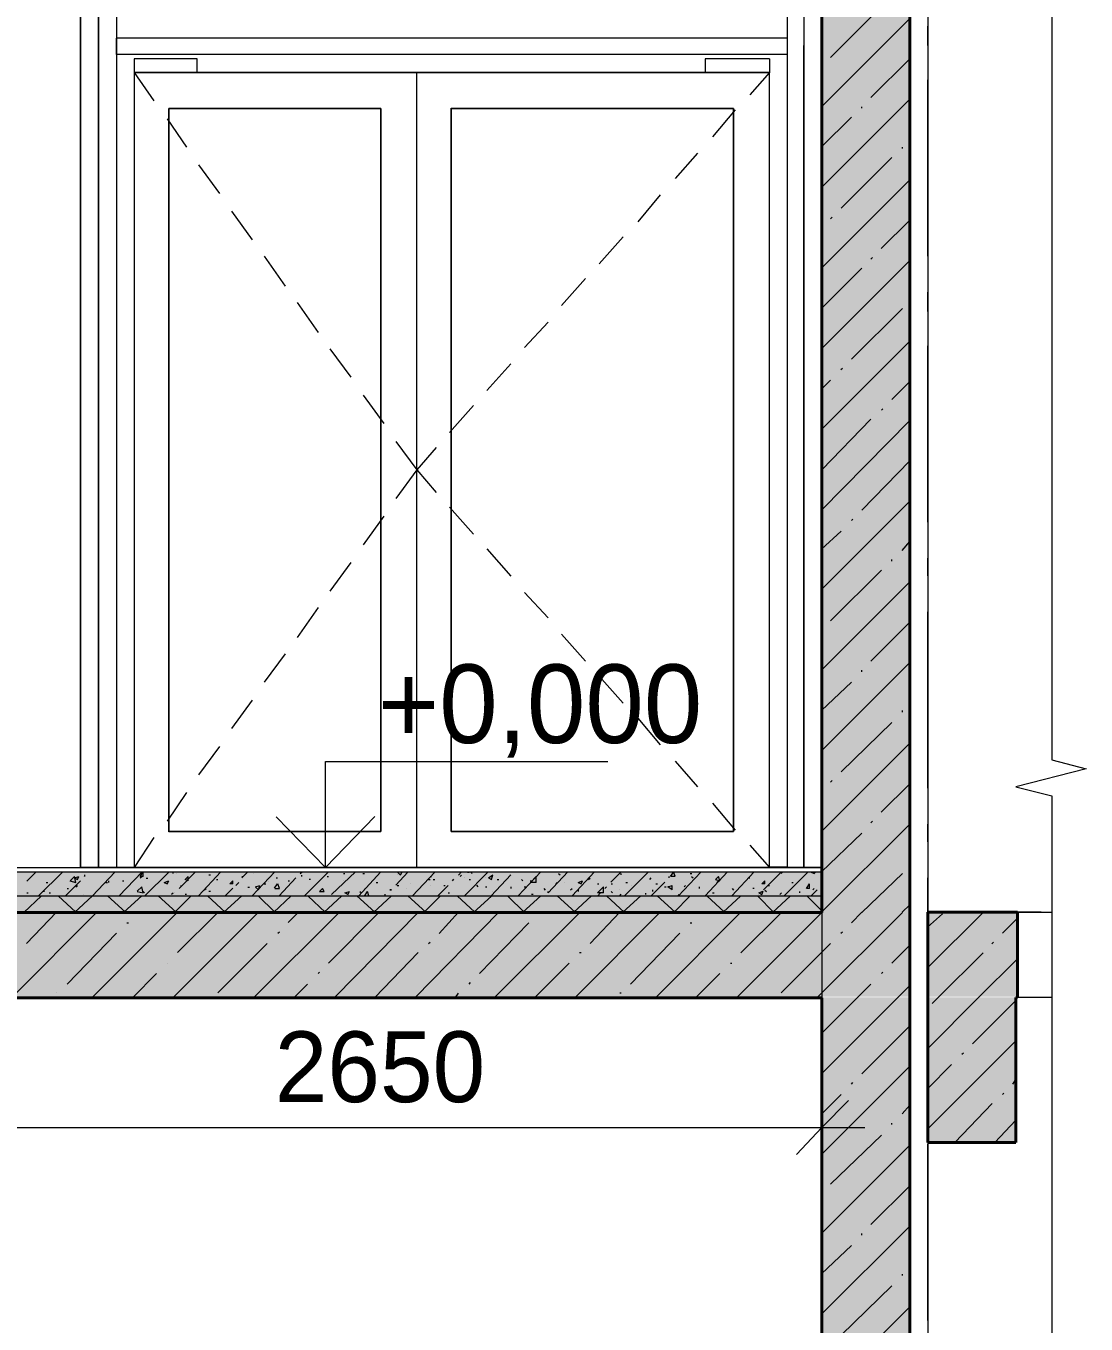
# Model space of a CAD drawing. Header units: millimetres. Extents: x -401725 to 250493, y 305116 to 802890.
# Drawn here: x -375103.233 to -375102.051, y 508953.419 to 508954.867 of the extents above; entities that cross this region are included whole.
import ezdxf

# ---------------------------------------------------------------- set-up
doc = ezdxf.new("R2010")
doc.units = ezdxf.units.MM
doc.layers.add('PDF _Геометрия', color=7, linetype='Continuous', true_color=0x1d1d1d)
doc.layers.add('PDF _Сплошная заливка', color=7, linetype='Continuous', true_color=0xffffff)
doc.layers.add('PDF _Текст', color=7, linetype='Continuous')

msp = doc.modelspace()

# ---------------------------------------------------------------- hatches: boundary and pattern name
at = {"layer": 'PDF _Сплошная заливка', "transparency": 33554559}
h = msp.add_hatch(color=256, dxfattribs=at)
h.paths.add_polyline_path([(-375105.5353281702, 508953.7841201603), (-375105.5353281702, 508953.878199072), (-375106.0659186514, 508953.878199072), (-375106.0659186514, 508953.7841201603)])
h.paths.add_polyline_path([(-375102.1288001211, 508953.7841201603), (-375102.1288001211, 508953.878199072), (-375102.2287960521, 508953.878199072), (-375102.2287960521, 508953.7841201603)])
h.paths.add_polyline_path([(-375102.2487952383, 508953.7841201603), (-375102.2487952383, 508953.878199072), (-375103.3904154504, 508953.878199072), (-375103.3904154504, 508953.7841201603)])

# ---------------------------------------------------------------- linework, layer by layer
at = {"color": 6, "lineweight": 30}
for points in [[(-375103.389030655, 508953.8779515405), (-375102.3457361228, 508953.8779497429), (-375102.3453621801, 508955.4563443246)], [(-375104.4324059425, 508953.0599349106), (-375104.322654559, 508953.0582316749), (-375104.322654559, 508952.9913785968), (-375104.210726255, 508952.9913798683), (-375104.210726255, 508952.924848581), (-375104.1009748715, 508952.924848581), (-375104.1009748715, 508952.8581964949), (-375103.9909488299, 508952.8581964949), (-375103.9909752766, 508952.7914206432), (-375103.8809227882, 508952.7914206432), (-375103.8808165065, 508952.7231189125), (-375103.7708967465, 508952.7231178741), (-375103.7708266391, 508952.6564753035), (-375103.6608740957, 508952.6564753035), (-375103.6609283492, 508952.5898639076), (-375102.3457360207, 508952.5897604869), (-375102.3460411964, 508953.7829316702), (-375103.3892066152, 508953.7829316702), (-375103.3892066152, 508953.9280325816), (-375103.6007137767, 508953.9280647946), (-375105.049065107, 508954.6529929088)]]:
    msp.add_lwpolyline(points, dxfattribs=at)
at = {"layer": 'PDF _Геометрия', "color": 7, "lineweight": 9}
for points in [[(-375102.2275583948, 508955.5514710584), (-375102.2275583948, 508955.6198982907), (-375102.2275583948, 508952.5498474455)], [(-375102.0892798574, 508955.6197728296), (-375102.0892798574, 508954.0481797406)], [(-375103.1724165219, 508953.9279512014), (-375103.1724165219, 508955.2280094836)], [(-375103.152583487, 508954.8448389621), (-375103.152583487, 508955.208192426), (-375103.152583487, 508955.2282241642)], [(-375103.1324825755, 508955.2080449243), (-375103.1324825755, 508954.8448550419)], [(-375102.3843102394, 508955.1882604208), (-375102.3843102394, 508955.2082297252), (-375102.3843102394, 508954.8447883737)], [(-375102.3658369321, 508955.208160213), (-375102.3658369321, 508954.8447066658)], [(-375103.1724165219, 508955.1979571693), (-375103.1724165219, 508954.8446764338)], [(-375103.152583487, 508955.1981758786), (-375103.152583487, 508954.8448382728)], [(-375102.3658369321, 508955.1980623433), (-375102.3658369321, 508954.844694162), (-375102.3658369321, 508953.9280680991)], [(-375102.3457360207, 508954.8447145071), (-375102.3457360207, 508955.1979379898)], [(-375102.2275583948, 508954.8448043644), (-375102.2275583948, 508954.8664029049)], [(-375103.389030655, 508953.9280325816), (-375102.3457360207, 508953.9280325816), (-375102.3457360207, 508954.8446998727)], [(-375103.1724165219, 508954.8446839895), (-375103.1724165219, 508953.9279316067)], [(-375103.1326836948, 508954.8531560083), (-375102.3843102394, 508954.8531560083), (-375102.3843102394, 508954.8348983586)], [(-375103.1324825755, 508954.8348149438), (-375103.1324825755, 508954.853002276)], [(-375103.1324825755, 508954.8448382728), (-375103.1324825755, 508953.9280482643)], [(-375102.3843102394, 508954.8447891056), (-375102.3843102394, 508953.9282931369)], [(-375102.3841047544, 508953.9280342771), (-375102.3658369321, 508953.9280342771), (-375102.3658369321, 508954.8446603401)], [(-375102.3843102394, 508954.8348997149), (-375103.1326836948, 508954.8348997149)], [(-375103.1126495406, 508954.829821929), (-375103.1126495406, 508954.8149649547), (-375103.1126495406, 508953.9281893021)], [(-375103.0425608362, 508954.8149039195), (-375103.0425608362, 508954.8297948022), (-375103.1125479811, 508954.8297948022)], [(-375102.4041432743, 508954.829772387), (-375102.4041432743, 508954.8147598088), (-375102.7975606327, 508954.8147598088)], [(-375102.4758629738, 508954.8297269854), (-375102.4758629738, 508954.8147476653)], [(-375102.4041432743, 508954.8297744572), (-375102.4757946502, 508954.8297744572)], [(-375103.1126495406, 508954.814952345), (-375103.1126495406, 508953.9281766925), (-375103.1327064559, 508953.9281766925)], [(-375103.1126597131, 508954.8148191485), (-375103.0909165109, 508954.7832264615)], [(-375102.7975182472, 508953.9282133559), (-375102.7975182472, 508954.8148157576), (-375103.1125670047, 508954.8148157576)], [(-375103.1125512062, 508954.8149039195), (-375103.0425640612, 508954.8149039195)], [(-375103.1125037344, 508954.8147598088), (-375102.4041624098, 508954.8147598088)], [(-375102.7975182472, 508953.9281766925), (-375102.7975182472, 508954.8147790942)], [(-375102.4757951569, 508954.8147598088), (-375102.4041437811, 508954.8147598088)], [(-375102.4041432743, 508953.9281453271), (-375102.4041432743, 508954.8147598088), (-375102.4258097375, 508954.789672325)], [(-375102.4041432743, 508953.928122439), (-375102.4041432743, 508954.8147369206)], [(-375102.2275583948, 508954.6098868297), (-375102.2275583948, 508954.8063781233)], [(-375103.0741431387, 508954.7746614065), (-375102.8374473348, 508954.7746614065)], [(-375103.074071931, 508953.9679444876), (-375103.074071931, 508954.7745751721)], [(-375102.8374521936, 508954.7746614065), (-375102.8374521936, 508953.9680591093)], [(-375102.759211905, 508953.9680902938), (-375102.759211905, 508954.774818661)], [(-375102.7591746057, 508954.7746325844), (-375102.4440674721, 508954.7746325844)], [(-375102.4424496166, 508954.7730134573), (-375102.4675063284, 508954.7430194343)], [(-375102.4440772207, 508954.7746325844), (-375102.4440772207, 508953.9680741393)], [(-375103.0758249963, 508954.7631071124), (-375103.0542405915, 508954.7314747949)], [(-375102.4842858253, 508954.7248482419), (-375102.5093089678, 508954.696602422)], [(-375103.0408552426, 508954.7115256236), (-375103.0175670456, 508954.6798536757)], [(-375102.5258507667, 508954.6782055146), (-375102.5508403399, 508954.6481063309)], [(-375103.0042070221, 508954.6598864906), (-375102.9808923342, 508954.628178515)], [(-375102.5674157082, 508954.631396636), (-375102.5940732576, 508954.601335995)], [(-375102.9675588016, 508954.6098749617), (-375102.9442149737, 508954.5764484676)], [(-375102.6092519169, 508954.5848200301), (-375102.6358736083, 508954.5547998249)], [(-375102.2275583948, 508954.5481480737), (-375102.2275583948, 508954.5697466141)], [(-375102.930913972, 508954.5581273218), (-375102.907541004, 508954.5248442172)], [(-375102.6508168583, 508954.5363615069), (-375102.6774026915, 508954.5080787056)], [(-375102.8942657515, 508954.5065119246), (-375102.8708662926, 508954.4748758561)], [(-375102.2275583948, 508954.313230539), (-375102.2275583948, 508954.5097199212)], [(-375102.6926530671, 508954.4898408499), (-375102.7193913399, 508954.4599015163)], [(-375102.8574344256, 508954.4548405786), (-375102.8341932553, 508954.423166987)], [(-375102.7342180085, 508954.4431336966), (-375102.7609201688, 508954.4132347988)], [(-375102.8207862051, 508954.4031149791), (-375102.7975187558, 508954.3714055739)], [(-375102.7757829499, 508954.3964502791), (-375102.7973786928, 508954.3714743329)], [(-375102.7975182472, 508954.3714021292), (-375102.8207856964, 508954.3396908475)], [(-375102.7973792226, 508954.3714767277), (-375102.7757834797, 508954.3463129924)], [(-375102.7609208893, 508954.329745635), (-375102.734218729, 508954.2998486176)], [(-375102.8341902036, 508954.3197087427), (-375102.8574313738, 508954.2880332767)], [(-375102.7193898563, 508954.2832843178), (-375102.6926515836, 508954.2531566864)], [(-375102.8708655508, 508954.2682069388), (-375102.8942650098, 508954.2363836745)], [(-375102.2275583948, 508954.2532109399), (-375102.2275583948, 508954.2730892426)], [(-375102.6774010597, 508954.2346850746), (-375102.6508152264, 508954.2064022733)], [(-375102.907540898, 508954.2182106687), (-375102.930913866, 508954.1847405784)], [(-375102.2275583948, 508954.0165742483), (-375102.2275583948, 508954.2130636305)], [(-375102.6358734175, 508954.188145768), (-375102.6092517262, 508954.1581255628)], [(-375102.9442162453, 508954.1665342364), (-375102.9675600732, 508954.1347866303)], [(-375102.5940711172, 508954.1413521481), (-375102.5674135677, 508954.1112915072)], [(-375102.9808915925, 508954.1148662812), (-375103.0042062804, 508954.0831583056)], [(-375102.5508412723, 508954.0947365476), (-375102.5258516992, 508954.0648247857)], [(-375102.3457360207, 508954.0862638816), (-375102.3457360207, 508953.6380223413), (-375102.3457360207, 508953.5913701832)], [(-375103.0175669397, 508954.0632068031), (-375103.0408551366, 508954.0315348552)], [(-375102.0892323856, 508954.0482040226), (-375102.0509809327, 508954.0382086681)], [(-375102.8992502893, 508954.0464831703), (-375102.584262858, 508954.0464831703)], [(-375102.8991214373, 508953.9280207137), (-375102.8991214373, 508954.046408252)], [(-375102.5093102394, 508954.0465679413), (-375102.4842870969, 508954.0181325522)], [(-375102.050976906, 508954.0382078204), (-375102.1292097791, 508954.0182190334)], [(-375103.0542422869, 508954.0115558021), (-375103.0758266918, 508953.9797374122)], [(-375102.1292171947, 508954.0181628578), (-375102.0892842675, 508954.0081796255)], [(-375102.0892798574, 508954.0081802189), (-375102.0892798574, 508952.118277507)], [(-375102.4675045482, 508953.9996590329), (-375102.4424478363, 508953.9696669081)], [(-375102.2275583948, 508953.9565546492), (-375102.2275583948, 508953.9764329519)], [(-375103.0909176341, 508953.9615883542), (-375103.1126608363, 508953.9281372739)], [(-375102.8374521936, 508953.9680767304), (-375103.0741479974, 508953.9680767304)], [(-375102.4440772207, 508953.9681021617), (-375102.7591843544, 508953.9681021617)], [(-375102.4258107548, 508953.9530196965), (-375102.4041442916, 508953.9281222694)], [(-375103.389030655, 508953.9230819523), (-375102.3457360207, 508953.9230819523), (-375102.3457360207, 508953.9280327936)], [(-375103.389030655, 508953.8964231524), (-375102.3457360207, 508953.8964231524), (-375102.3457360207, 508953.9230815285)], [(-375103.2124894928, 508953.9280376679), (-375103.0808702246, 508953.9280376679)], [(-375103.152583487, 508953.928078358), (-375103.1726152253, 508953.928078358)], [(-375102.3657298027, 508953.9280325816), (-375102.3457360207, 508953.9280325816), (-375103.1723361068, 508953.9280325816)], [(-375103.1324825755, 508953.9280071503), (-375103.1525257579, 508953.9280071503)], [(-375103.1125783329, 508953.9281766925), (-375102.7975295754, 508953.9281766925)], [(-375103.0807213722, 508953.9280207137), (-375102.8991190039, 508953.9280207137)], [(-375102.9594106083, 508953.9281699107), (-375102.8409823973, 508953.9281699107)], [(-375102.7975725007, 508953.928122439), (-375102.4041551423, 508953.928122439)], [(-375102.3843102394, 508953.9282953719), (-375102.4042795438, 508953.9282953719)], [(-375102.2275583948, 508953.7197263751), (-375102.2275583948, 508953.9164049815)], [(-375102.3457360207, 508953.8779515405), (-375102.3457360207, 508953.8964219868)], [(-375103.3890472457, 508953.8779515405), (-375102.3457526112, 508953.8779515405)], [(-375102.1276811432, 508953.878199072), (-375102.089284096, 508953.878199072)], [(-375102.100964699, 508953.8781092147), (-375102.1276418095, 508953.8781092147)], [(-375102.1275861997, 508953.7830859535), (-375102.1275861997, 508953.8781969243)], [(-375102.4359290273, 508953.7832148055), (-375103.2242525161, 508953.7832148055)], [(-375102.3457360207, 508953.6646811412), (-375102.3457360207, 508953.7829300769)], [(-375102.0892798574, 508953.7831622474), (-375102.1276769047, 508953.7831622474)], [(-375102.2275583948, 508953.6598966632), (-375102.2275583948, 508953.6797749658)], [(-375102.3457360207, 508953.5864205075), (-375102.3457360207, 508953.6646818792)], [(-375102.247662697, 508953.6649185002), (-375102.247662697, 508953.5865955597)], [(-375103.4360273618, 508953.6381240666), (-375102.2976574167, 508953.6381240666)], [(-375102.2275583948, 508953.4230683889), (-375102.2275583948, 508953.6197469954)], [(-375105.5340778428, 508952.5897604869), (-375102.3457360207, 508952.5897604869), (-375102.3457360207, 508953.5864029633)]]:
    msp.add_lwpolyline(points, dxfattribs=at)
at = {"layer": 'PDF _Геометрия', "color": 7, "lineweight": 40}
for points in [[(-375102.3457360207, 508955.4563444171), (-375102.3457360207, 508953.8779780917)], [(-375102.247662697, 508953.8782889293), (-375102.247662697, 508955.4565917171)], [(-375102.3457360207, 508953.8779515405), (-375103.389030655, 508953.8779515405)], [(-375102.247662697, 508953.783160552), (-375102.247662697, 508953.878294268)], [(-375102.2275583948, 508953.8781838132), (-375102.2275583948, 508953.783188461)], [(-375102.1275861997, 508953.878199072), (-375102.2274890482, 508953.878199072)], [(-375102.1275861997, 508953.7830859535), (-375102.1275861997, 508953.8781969243)], [(-375103.3890472457, 508953.7829316702), (-375102.3457526112, 508953.7829316702)], [(-375102.3457360207, 508953.7829316702), (-375102.3457360207, 508952.5497914063)], [(-375102.247662697, 508952.5499248749), (-375102.247662697, 508953.7832245931)], [(-375102.2275583948, 508953.7831842879), (-375102.2275583948, 508953.6214819449)], [(-375102.1293121382, 508953.7830859535), (-375102.1275863692, 508953.7830859535)], [(-375102.1292171947, 508953.6213783933), (-375102.1292171947, 508953.7832171829)], [(-375102.2275821306, 508953.6213783933), (-375102.1292132971, 508953.6213783933)]]:
    msp.add_lwpolyline(points, dxfattribs=at)
at = {"layer": 'PDF _Геометрия', "lineweight": 9}
for points in [[(-375102.3358517162, 508954.8314020613), (-375102.2791782828, 508954.8880754947)], [(-375102.3460411964, 508954.7764721161), (-375102.247659942, 508954.8748533705)], [(-375102.2910247847, 508954.7865971704), (-375102.2476606183, 508954.8299613369)], [(-375102.3460411964, 508954.686502905), (-375102.247659942, 508954.7848841594)], [(-375102.3009090892, 508954.7747749997), (-375102.3009090892, 508954.776491232)], [(-375102.3459496437, 508954.7315824542), (-375102.3125895862, 508954.7647518826)], [(-375102.2558142812, 508954.7297344452), (-375102.2558142812, 508954.7314531571)], [(-375102.3241940013, 508954.6631806936), (-375102.267495391, 508954.7196903066)], [(-375102.3460411964, 508954.596530303), (-375102.247659942, 508954.6949115574)], [(-375102.3360416033, 508954.6515009383), (-375102.3343272784, 508954.6532152633)], [(-375102.2793704607, 508954.6183079858), (-375102.2476592215, 508954.6498281935)], [(-375102.3460411964, 508954.5065593964), (-375102.247659942, 508954.6049406508)], [(-375102.2909467954, 508954.6064485159), (-375102.2892298001, 508954.6081636033)], [(-375102.3459123444, 508954.5514727943), (-375102.3009089197, 508954.5964762191)], [(-375102.3125328957, 508954.4948406464), (-375102.2558154025, 508954.5513690793)], [(-375102.3460411964, 508954.4165884898), (-375102.247659942, 508954.5149697443)], [(-375102.3243601526, 508954.4832897431), (-375102.3226450647, 508954.4848142657)], [(-375102.3458614818, 508954.4615018878), (-375102.3359564932, 508954.4715973569)], [(-375102.2677195276, 508954.4498255232), (-375102.2476612136, 508954.4698838373)], [(-375102.2792653446, 508954.4381915443), (-375102.2775477772, 508954.4397182709)], [(-375102.3460411964, 508954.3266175833), (-375102.247659942, 508954.4265270883)], [(-375102.3457970558, 508954.371534372), (-375102.2908593136, 508954.4281870112)], [(-375102.3009599518, 508954.3266175833), (-375102.2476621461, 508954.3816346712)], [(-375102.3460411964, 508954.238174251), (-375102.247659942, 508954.3365555054)], [(-375102.3126787018, 508954.3149547821), (-375102.3109630417, 508954.3164817197)], [(-375102.3459971155, 508954.2831266436), (-375102.3242750848, 508954.3031337771)], [(-375102.2560685944, 508954.2815363387), (-375102.2476632057, 508954.2914699799)], [(-375102.267495732, 508954.2697362085), (-375102.267495732, 508954.2714543481)], [(-375102.3358517162, 508954.2031977156), (-375102.2791782828, 508954.2596803274)], [(-375102.3460411964, 508954.1482033444), (-375102.247659942, 508954.2465845988)], [(-375102.2910247847, 508954.1581351207), (-375102.2476606183, 508954.2014992872)], [(-375102.3460411964, 508954.0582307425), (-375102.247659942, 508954.1566119969)], [(-375102.3459496437, 508954.103098364), (-375102.3125895862, 508954.1349333921)], [(-375102.3009090892, 508954.1464350203), (-375102.3009090892, 508954.1481512527)], [(-375102.2558142812, 508954.1014385468), (-375102.2558142812, 508954.1031572587)], [(-375102.3241940013, 508954.034738989), (-375102.267495391, 508954.0897194558)], [(-375102.3460411964, 508953.9682615313), (-375102.247659942, 508954.0666427857)], [(-375102.3360416033, 508954.023266075), (-375102.3343272784, 508954.0249804)], [(-375102.2793704607, 508953.9898459361), (-375102.2476592215, 508954.0215571754)], [(-375102.3460411964, 508953.8782889293), (-375102.247659942, 508953.9764791559)], [(-375102.2909467954, 508953.9780627601), (-375102.2892298001, 508953.9797797553)], [(-375102.3459123444, 508953.9231328149), (-375102.3009089197, 508953.9664200093)], [(-375103.2323971263, 508953.9129755477), (-375103.2224052898, 508953.9229655339)], [(-375103.2191931875, 508953.8963909394), (-375103.1925208242, 508953.9230633026)], [(-375103.1842132613, 508953.9130501462), (-375103.1792099043, 508953.9180535031)], [(-375103.1793236671, 508953.9165121959), (-375103.174319738, 508953.9181801723)], [(-375103.1775773835, 508953.9115480032), (-375103.1792451691, 508953.9182191458)], [(-375103.1759870786, 508953.9148455971), (-375103.1743191022, 508953.9181815498)], [(-375103.1691579227, 508953.9180906329), (-375103.1691579227, 508953.9180906329)], [(-375103.1675269277, 508953.9180702878), (-375103.1675269277, 508953.9197386457)], [(-375103.1591651113, 508953.8964723196), (-375103.1341111333, 508953.9230109777)], [(-375103.152583487, 508953.9232565807), (-375103.152583487, 508953.9232565807)], [(-375103.152583487, 508953.9232565807), (-375103.152583487, 508953.9232565807)], [(-375103.1293053566, 508953.8964977509), (-375103.1042256294, 508953.9230636841)], [(-375103.1025984915, 508953.9182211803), (-375103.1059424551, 508953.9182211803), (-375103.1025984915, 508953.9232352679)], [(-375103.105901765, 508953.9165596677), (-375103.1042297832, 508953.9182316495)], [(-375103.1025990848, 508953.9182211803), (-375103.1025990848, 508953.9232352679)], [(-375103.1025990848, 508953.9232345402), (-375103.1025990848, 508953.9232345402)], [(-375103.100662914, 508953.8963519447), (-375103.0740727363, 508953.9229421224)], [(-375103.0691823368, 508953.921425526), (-375103.0691823368, 508953.9230994151)], [(-375103.0659237377, 508953.9215916772), (-375103.0659237377, 508953.9215916772)], [(-375103.0624311704, 508953.9048493948), (-375103.044189839, 508953.9230907261)], [(-375103.0526117581, 508953.9131148053), (-375103.0559614438, 508953.9147896481), (-375103.0526117581, 508953.9181393338)], [(-375103.0526112919, 508953.9131145722), (-375103.0526112919, 508953.9181391007)], [(-375103.0409027144, 508953.8964638425), (-375103.0159377672, 508953.9231055399)], [(-375103.0292958622, 508953.9198250485), (-375103.0276196842, 508953.9198250485)], [(-375102.992620515, 508953.9181313229), (-375102.9909424296, 508953.9181313229)], [(-375102.9924950539, 508953.9164138615), (-375102.9857811867, 508953.9231277287)], [(-375102.9809153284, 508953.8965333548), (-375102.9558992643, 508953.9232314692)], [(-375102.9792605974, 508953.9214407848), (-375102.9792605974, 508953.9214407848)], [(-375102.9274247956, 508953.9212898923), (-375102.9257430863, 508953.9229716016)], [(-375102.925742938, 508953.9181126733), (-375102.925742938, 508953.9196093946)], [(-375102.9226064091, 508953.8964214569), (-375102.8958586419, 508953.9231692241)], [(-375102.8975446958, 508953.918119455), (-375102.8958612698, 508953.918119455)], [(-375102.8942827057, 508953.9231785913), (-375102.8925990891, 508953.9231785913)], [(-375102.8925635488, 508953.8981355276), (-375102.8659757447, 508953.9232254273)], [(-375102.8793426558, 508953.9215187741), (-375102.8776582762, 508953.9215187741)], [(-375102.8623748824, 508953.8963027775), (-375102.8374496716, 508953.9231020642)], [(-375102.8576107494, 508953.9215577688), (-375102.8559252254, 508953.9215577688)], [(-375102.8208879303, 508953.9082402368), (-375102.8075699533, 508953.923058831)], [(-375102.8193654423, 508953.9232158905), (-375102.8159898167, 508953.9198402649)], [(-375102.8192501537, 508953.9198165715), (-375102.8192501537, 508953.9198165715)], [(-375102.8157779314, 508953.919633466), (-375102.8140899279, 508953.9230113486)], [(-375102.8023874963, 508953.8963739852), (-375102.7774143688, 508953.9230370236)], [(-375102.7826358416, 508953.9181550589), (-375102.7809461214, 508953.9181550589)], [(-375102.7509145145, 508953.9197097599), (-375102.7475312595, 508953.9230930149)], [(-375102.7492224844, 508953.9182042261), (-375102.7475308569, 508953.9197097745)], [(-375102.7443634078, 508953.8964757104), (-375102.71764921, 508953.9231899082)], [(-375102.7407996328, 508953.9229666637), (-375102.7391076239, 508953.9229666637)], [(-375102.7391076027, 508953.9229666637), (-375102.7391076027, 508953.9229666637)], [(-375102.7375410337, 508953.9231921547), (-375102.7358488339, 508953.9214999549)], [(-375102.7175655834, 508953.9164511607), (-375102.7124849788, 508953.9198382305)], [(-375102.7143069842, 508953.8965316594), (-375102.6926527492, 508953.9198805736)], [(-375102.7141781322, 508953.9147574352), (-375102.7124845973, 508953.9198380397)], [(-375102.6942840621, 508953.9198589569), (-375102.6942840621, 508953.9198589569)], [(-375102.6843082049, 508953.8965248776), (-375102.6592392436, 508953.9231017464)], [(-375102.6641281385, 508953.9113411618), (-375102.6707244918, 508953.9113411618), (-375102.6641281385, 508953.9181259824)], [(-375102.6641293041, 508953.9113411618), (-375102.6641293041, 508953.9181259824)], [(-375102.6507829499, 508953.8997258325), (-375102.6290848459, 508953.923122049)], [(-375102.6392032244, 508953.9215035153), (-375102.6375054934, 508953.9198076707)], [(-375102.6241309316, 508953.8963994165), (-375102.5992001048, 508953.9232189423)], [(-375102.5810367205, 508953.9116395559), (-375102.5693162751, 508953.9231709619)], [(-375102.5693179705, 508953.919955596), (-375102.5693179705, 508953.9214698019)], [(-375102.5658423574, 508953.8964604517), (-375102.5391609024, 508953.923143799)], [(-375102.5609663266, 508953.9231565509), (-375102.5592643994, 508953.9231565509)], [(-375102.5592641239, 508953.9231565509), (-375102.5592641239, 508953.9231565509)], [(-375102.5157969202, 508953.9164070798), (-375102.5157969202, 508953.9181114865)], [(-375102.514318513, 508953.9182245711), (-375102.5109093181, 508953.9231508578)], [(-375102.5142032244, 508953.9182618704), (-375102.5092782807, 508953.9182618704)], [(-375102.5092797218, 508953.9182618704), (-375102.51098451, 508953.9231887083)], [(-375102.510907326, 508953.9231497691), (-375102.510907326, 508953.9231497691)], [(-375102.5057803728, 508953.8962892141), (-375102.4807544329, 508953.923023364)], [(-375102.4925120081, 508953.9214797795), (-375102.4908062661, 508953.9214797795)], [(-375102.490881013, 508953.9181075871), (-375102.4891750804, 508953.91640355)], [(-375102.475920618, 508953.8963977211), (-375102.4508695011, 508953.9231587665)], [(-375102.4643375017, 508953.9147659123), (-375102.4609225848, 508953.9181827264)], [(-375102.4592919289, 508953.913290896), (-375102.4609993873, 508953.9182235539)], [(-375102.4460608633, 508953.896550309), (-375102.4209873668, 508953.9231434113)], [(-375102.4107961063, 508953.903191273), (-375102.3908312524, 508953.923156127)], [(-375102.3909122088, 508953.9214950383), (-375102.3892007449, 508953.9232046005)], [(-375102.3875925745, 508953.8965926945), (-375102.3609460663, 508953.9232392026)], [(-375102.3575836226, 508953.9230378714), (-375102.3541568801, 508953.9215148747)], [(-375102.3542402524, 508953.9213746634), (-375102.3525268811, 508953.9230880346)], [(-375102.3008819625, 508953.8780007077), (-375102.2558135183, 508953.9213504419)], [(-375103.2126217357, 508953.9032116181), (-375103.2126217357, 508953.9032116181)], [(-375103.2107601634, 508953.9114615367), (-375103.2090940944, 508953.9114615367)], [(-375103.1890994646, 508953.896441802), (-375103.1724177935, 508953.9131234732)], [(-375103.187397262, 508953.904608645), (-375103.1857298578, 508953.904608645)], [(-375103.1842505605, 508953.913214602), (-375103.177579418, 508953.9115486695)], [(-375103.179282977, 508953.9165308455), (-375103.1759470243, 508953.9148647225)], [(-375103.1776180736, 508953.9065244708), (-375103.1759500972, 508953.9081905938)], [(-375103.1442047164, 508953.91143441), (-375103.1425350234, 508953.91143441)], [(-375103.1409020363, 508953.9114174558), (-375103.1409020363, 508953.9130873395)], [(-375103.1257314091, 508953.9130484508), (-375103.1240605717, 508953.9130484508)], [(-375103.1092451352, 508953.9015145017), (-375103.1042291897, 508953.9065304471)], [(-375103.1025990848, 508953.8998275578), (-375103.1042710667, 508953.906515485)], [(-375103.0991099084, 508953.9162900958), (-375103.0974375451, 508953.9162900958)], [(-375103.0793209544, 508953.9114581459), (-375103.075973939, 508953.9099705835)], [(-375103.079093768, 508953.9114140649), (-375103.0740732449, 508953.9130875726)], [(-375103.075747007, 508953.9097406844), (-375103.0740734992, 508953.9130876998)], [(-375103.0607628761, 508953.9079520152), (-375103.0607628761, 508953.9064637747)], [(-375103.0341854564, 508953.9030844615), (-375103.0325096599, 508953.904760258)], [(-375103.0208730106, 508953.9147320038), (-375103.0191964512, 508953.9147320038)], [(-375103.0110124421, 508953.8965689586), (-375103.0026248764, 508953.9049565242)], [(-375103.0026254063, 508953.9098017195), (-375103.0059804325, 508953.9098017195), (-375103.0026254063, 508953.9131586097)], [(-375103.0026234989, 508953.9098017195), (-375103.0026234989, 508953.9131586097)], [(-375102.9991411042, 508953.9080808673), (-375102.9974634003, 508953.909756707)], [(-375102.9975135, 508953.9097542478), (-375102.9958356054, 508953.9114321424)], [(-375102.9858320493, 508953.9063396698), (-375102.9841535825, 508953.9063396698)], [(-375102.9775075321, 508953.9064753035), (-375102.9724698429, 508953.9081545333)], [(-375102.9774566695, 508953.9062905026), (-375102.9740985915, 508953.9031189845)], [(-375102.9741505985, 508953.9031166745), (-375102.9724713688, 508953.9081543637)], [(-375102.9676300093, 508953.9098271509), (-375102.9659503981, 508953.9098271509)], [(-375102.9624182851, 508953.9129636798), (-375102.9624182851, 508953.9129636798)], [(-375102.9559994212, 508953.9049324704), (-375102.9526390544, 508953.9097863336)], [(-375102.9557790165, 508953.9047137611), (-375102.950737894, 508953.9047137611)], [(-375102.9543175636, 508953.9165088051), (-375102.9526373802, 508953.9165088051)], [(-375102.9507368344, 508953.9047137611), (-375102.9524172086, 508953.9097548836)], [(-375102.9508419505, 508953.8964655379), (-375102.9325341587, 508953.9164546576)], [(-375102.9410085087, 508953.9133061548), (-375102.9393275623, 508953.9133061548)], [(-375102.9176456072, 508953.9149524086), (-375102.9159633257, 508953.9149524086)], [(-375102.9060184099, 508953.9014856795), (-375102.9026523211, 508953.9048536384)], [(-375102.9007490415, 508953.9014602482), (-375102.9024320859, 508953.9046374621)], [(-375102.8792884023, 508953.913279028), (-375102.8792884023, 508953.913279028)], [(-375102.8559255009, 508953.9048900849), (-375102.8559255009, 508953.9048900849)], [(-375102.8426706995, 508953.9114920543), (-375102.8409842218, 508953.9114920543)], [(-375102.819307798, 508953.9082012421), (-375102.8176199851, 508953.9082012421)], [(-375102.8192501537, 508953.9098780135), (-375102.8192501537, 508953.9098780135)], [(-375102.8091996979, 508953.9048527856), (-375102.8091996979, 508953.9048527856)], [(-375102.8043067129, 508953.909952612), (-375102.8043067129, 508953.909952612)], [(-375102.7842668366, 508953.9147625214), (-375102.7825771164, 508953.9147625214)], [(-375102.7825748064, 508953.9081910696), (-375102.7825748064, 508953.9081910696)], [(-375102.7791025842, 508953.9147760848), (-375102.7774126733, 508953.9147760848)], [(-375102.7741180465, 508953.8964757104), (-375102.7624698684, 508953.9081238885)], [(-375102.7674245243, 508953.9080927352), (-375102.7657338505, 508953.9080927352)], [(-375102.7576419451, 508953.9132620738), (-375102.7559508898, 508953.9149512502)], [(-375102.7442684642, 508953.9165477997), (-375102.7442684642, 508953.9165477997)], [(-375102.7391720287, 508953.9147116588), (-375102.7374798289, 508953.9147116588)], [(-375102.7310204445, 508953.9082232826), (-375102.7293278633, 508953.9065307014)], [(-375102.7209699887, 508953.9064278317), (-375102.7192768353, 508953.9064278317)], [(-375102.7209055627, 508953.9165664494), (-375102.7209055627, 508953.9165664494)], [(-375102.7175011574, 508953.9164308157), (-375102.7141140876, 508953.9147391625)], [(-375102.7076609338, 508953.9148405108), (-375102.7059670175, 508953.9148405108)], [(-375102.6926530671, 508953.9065109074), (-375102.6926530671, 508953.9048181111)], [(-375102.680764775, 508953.9147353947), (-375102.6790693328, 508953.9130399525)], [(-375102.6775061758, 508953.9064922577), (-375102.6758105428, 508953.9064922577)], [(-375102.6709855866, 508953.9131806936), (-375102.6692897629, 508953.9131806936)], [(-375102.6557742693, 508953.9046764618), (-375102.654077492, 508953.9029796845)], [(-375102.6424618236, 508953.9097559432), (-375102.6407642833, 508953.9114515973)], [(-375102.6326148183, 508953.9115853024), (-375102.6326148183, 508953.9115853024)], [(-375102.6258941695, 508953.9032048364), (-375102.6241956755, 508953.9047146088)], [(-375102.6175391347, 508953.9114598413), (-375102.6141413839, 508953.9097628535)], [(-375102.6174204553, 508953.9114903589), (-375102.6125120419, 508953.913189425)], [(-375102.6174001102, 508953.9030997203), (-375102.6174001102, 508953.9014010356)], [(-375102.6142127187, 508953.9097898516), (-375102.6125136526, 508953.9131898718)], [(-375102.6057898672, 508953.9146302786), (-375102.6040904195, 508953.9163278379)], [(-375102.5960106789, 508953.9098983586), (-375102.594310659, 508953.9098983586)], [(-375102.5891470848, 508953.8997614363), (-375102.5957597565, 508953.8997614363), (-375102.5891470848, 508953.9063741081)], [(-375102.5891476146, 508953.8997614363), (-375102.5891476146, 508953.9063741081)], [(-375102.5875912181, 508953.9047341062), (-375102.5858906261, 508953.9064346982)], [(-375102.5807993616, 508953.9097457707), (-375102.579098388, 508953.9097457707)], [(-375102.5709455747, 508953.9030997203), (-375102.5709455747, 508953.9030997203)], [(-375102.5642283167, 508953.9113665932), (-375102.5625265802, 508953.9113665932)], [(-375102.5576365198, 508953.9082487139), (-375102.5576365198, 508953.9082487139)], [(-375102.537606816, 508953.9148879826), (-375102.5359035537, 508953.9164019935)], [(-375102.5359181766, 508953.896441802), (-375102.5209606215, 508953.9115886933)], [(-375102.5342702274, 508953.9014856795), (-375102.5342702274, 508953.9031891326)], [(-375102.5308149594, 508953.9097050806), (-375102.5291113156, 508953.9097050806)], [(-375102.5210357711, 508953.9065142982), (-375102.5193315551, 508953.9065142982)], [(-375102.5125374309, 508953.903035591), (-375102.5174618236, 508953.9064447859), (-375102.5125374309, 508953.9081474894)], [(-375102.512538321, 508953.9030369897), (-375102.512538321, 508953.9081488881)], [(-375102.4993038646, 508953.9065685517), (-375102.4975985042, 508953.9080844276)], [(-375102.4826548303, 508953.9065142982), (-375102.4826548303, 508953.9048079841)], [(-375102.4642222131, 508953.9148082978), (-375102.4592895553, 508953.9132905569)], [(-375102.4626285174, 508953.9115429169), (-375102.4609210589, 508953.9132484783)], [(-375102.4457862051, 508953.9047018932), (-375102.4440777929, 508953.9029953792)], [(-375102.427587556, 508953.9165511906), (-375102.4258781901, 508953.9165511906)], [(-375102.4226979618, 508953.90491043), (-375102.4209884052, 508953.90491043)], [(-375102.4093048564, 508953.909952612), (-375102.4127254955, 508953.909952612), (-375102.4093048564, 508953.9131832155)], [(-375102.4093041359, 508953.909952612), (-375102.4093041359, 508953.9131832155)], [(-375102.4091142487, 508953.9029420462), (-375102.4074039292, 508953.9014217621)], [(-375102.4058556496, 508953.9081656383), (-375102.4041451393, 508953.9081656383)], [(-375102.3792341489, 508953.9115395261), (-375102.3775221127, 508953.9115395261)], [(-375102.3593185046, 508953.9048256589), (-375102.3627444842, 508953.9048256589), (-375102.3593185046, 508953.9099646283)], [(-375102.3593197337, 508953.9048256589), (-375102.3593197337, 508953.9099646283)], [(-375102.3575598867, 508953.896485883), (-375102.3508960344, 508953.9031497352)], [(-375102.3558712474, 508953.9030488577), (-375102.3541578761, 508953.9047603252)], [(-375102.3457360207, 508953.9080384817), (-375102.3457360207, 508953.9097522345)], [(-375103.2358727394, 508953.8780871742), (-375103.2158844887, 508953.8964078866)], [(-375103.2324920699, 508953.8998089081), (-375103.2308271453, 508953.8998089081)], [(-375103.21429003, 508953.9015450192), (-375103.2126241517, 508953.9015450192)], [(-375103.2074981734, 508953.8997529593), (-375103.2058319136, 508953.8997529593)], [(-375103.1775773835, 508953.8781905949), (-375103.1975908112, 508953.8965343839)], [(-375103.1791303891, 508953.8780803925), (-375103.1591032285, 508953.8964367688)], [(-375103.1691579227, 508953.8980694062), (-375103.1691579227, 508953.8980694062)], [(-375103.122428729, 508953.8781312552), (-375103.1424787778, 508953.896324818)], [(-375103.1242903012, 508953.8781058238), (-375103.1042265195, 508953.8964976238)], [(-375103.1092858253, 508953.9015009383), (-375103.102597898, 508953.8998289565)], [(-375103.102639775, 508953.9014856795), (-375103.1009676024, 508953.8998153649)], [(-375103.0659237377, 508953.8782533255), (-375103.0860126964, 508953.8964821954)], [(-375103.0708574128, 508953.8981779132), (-375103.0691835236, 508953.8998518023)], [(-375103.0675547327, 508953.8998411212), (-375103.0675547327, 508953.8998411212)], [(-375103.06750387, 508953.8780770017), (-375103.0490785008, 508953.8963162561)], [(-375103.0559173629, 508953.8982372528), (-375103.0542427108, 508953.8982372528)], [(-375103.0107750832, 508953.8779651039), (-375103.030714315, 508953.8964135521)], [(-375103.0292958622, 508953.9015738414), (-375103.0276196842, 508953.9015738414)], [(-375103.0125247576, 508953.8782346759), (-375102.9925741876, 508953.8965071605)], [(-375102.955897696, 508953.8782397621), (-375102.9741930264, 508953.8965350926)], [(-375102.9574134023, 508953.8779718856), (-375102.9374265504, 508953.8964643935)], [(-375102.8991214373, 508953.8780854788), (-375102.9191332332, 508953.8964159098)], [(-375102.9058013961, 508953.9014602482), (-375102.9007522627, 508953.9014602482)], [(-375102.9009423195, 508953.8780922604), (-375102.8809191854, 508953.8964312056)], [(-375102.8909698531, 508953.899800431), (-375102.8909698531, 508953.899800431)], [(-375102.8775522913, 508953.8997953448), (-375102.8724980081, 508953.9014801058)], [(-375102.8774946469, 508953.8997919539), (-375102.8741255063, 508953.8981073836)], [(-375102.8741817943, 508953.8981117917), (-375102.8724970332, 508953.9014813138)], [(-375102.8442440502, 508953.878122778), (-375102.8642921281, 508953.8964864427)], [(-375102.8608727394, 508953.9015043292), (-375102.8591872154, 508953.8998188052)], [(-375102.8557661313, 508953.8962586966), (-375102.8523947019, 508953.9013158407)], [(-375102.8507646393, 508953.8964519745), (-375102.8524505448, 508953.9013242413)], [(-375102.8458309642, 508953.8779651039), (-375102.8257715481, 508953.8963372793)], [(-375102.8325625994, 508953.8965164006), (-375102.8325625994, 508953.8982013854)], [(-375102.7874644006, 508953.878114301), (-375102.8075487606, 508953.8963216179)], [(-375102.7892988462, 508953.8782143308), (-375102.7708934405, 508953.8964300481)], [(-375102.7625315393, 508953.8996851424), (-375102.7608406747, 508953.8996851424)], [(-375102.7325870135, 508953.8780973468), (-375102.752519612, 508953.8965274786)], [(-375102.7340586389, 508953.8780464841), (-375102.7141125618, 508953.8962971446)], [(-375102.712486102, 508953.9013975176), (-375102.712486102, 508953.9013975176)], [(-375102.6774417498, 508953.8780227482), (-375102.695714849, 508953.8962939637)], [(-375102.679218551, 508953.8782397621), (-375102.6592387774, 508953.8965231398)], [(-375102.6693579824, 508953.8983169377), (-375102.667661968, 508953.8983169377)], [(-375102.6508168583, 508953.8998241669), (-375102.6508168583, 508953.901332583)], [(-375102.6209333676, 508953.8781583819), (-375102.640937852, 508953.8964643723)], [(-375102.6224762007, 508953.8780244436), (-375102.6024582378, 508953.8963427682)], [(-375102.5958072283, 508953.8963027775), (-375102.5924068072, 508953.8997031986)], [(-375102.5657847131, 508953.8780244436), (-375102.5858251404, 508953.8963614346)], [(-375102.5807993616, 508953.9014314261), (-375102.579098388, 508953.8997304525)], [(-375102.5710201732, 508953.8965147051), (-375102.5693188182, 508953.8982141697)], [(-375102.5676361129, 508953.8781566864), (-375102.547582207, 508953.8965079022)], [(-375102.5424218117, 508953.8996088484), (-375102.5424218117, 508953.8980951766)], [(-375102.5092797218, 508953.8781058238), (-375102.5293583384, 508953.8964796523)], [(-375102.510819164, 508953.8780397024), (-375102.4924350571, 508953.8964238093)], [(-375102.505821063, 508953.8980795787), (-375102.504116084, 508953.8963764942)], [(-375102.4541310673, 508953.8780973468), (-375102.4740558669, 508953.896316204)], [(-375102.4675181116, 508953.8996563202), (-375102.4658110345, 508953.8996563202)], [(-375102.4558637876, 508953.8781482094), (-375102.4359278618, 508953.8965652075)], [(-375102.3992536801, 508953.8780803925), (-375102.4175031919, 508953.8965181023)], [(-375102.4159840946, 508953.8997902585), (-375102.4125638371, 508953.8980820299)], [(-375102.4158755877, 508953.8998360349), (-375102.4109352157, 508953.9015461637)], [(-375102.4158247251, 508953.8981796086), (-375102.4158247251, 508953.8981796086)], [(-375102.4126441152, 508953.8981236597), (-375102.4109339865, 508953.9015458174)], [(-375102.4007524323, 508953.8779651039), (-375102.3807809026, 508953.8964149932)], [(-375102.3925432038, 508953.8980592337), (-375102.3908319306, 508953.8997686054)], [(-375102.3707265262, 508953.9014365123), (-375102.3707265262, 508953.8997240947)], [(-375102.3457360207, 508953.8796673066), (-375102.3624927141, 508953.8964240001)], [(-375103.2491716217, 508953.783063913), (-375103.1542171928, 508953.8782056507)], [(-375103.2326446578, 508953.8431818465), (-375103.1993118331, 508953.8781813125)], [(-375103.159344826, 508953.7831910696), (-375103.0642942934, 508953.8782416022)], [(-375103.1091196741, 508953.8764816105), (-375103.1091196741, 508953.8779693348)], [(-375103.0690636574, 508953.7829723603), (-375102.9741046701, 508953.8781179037)], [(-375103.0642791793, 508953.8331381725), (-375103.0191983567, 508953.8780345717)], [(-375102.9792334707, 508953.7830283092), (-375102.8841811349, 508953.8780806449)], [(-375102.9408593117, 508953.8665735701), (-375102.9292755172, 508953.8781573646)], [(-375102.8960730703, 508953.8215482745), (-375102.8409814668, 508953.876639878)], [(-375102.8891523618, 508953.7831300345), (-375102.7958843893, 508953.8780888427)], [(-375102.7993153934, 508953.7832826223), (-375102.7059617867, 508953.87814194)], [(-375102.7724022804, 508953.8546479788), (-375102.7507894773, 508953.8781401561)], [(-375102.7107194733, 508953.7830723901), (-375102.6157712152, 508953.8780225359)], [(-375102.660867314, 508953.8765189098), (-375102.660867314, 508953.8782153056)], [(-375102.6208858959, 508953.7831249482), (-375102.52584979, 508953.878161054)], [(-375102.6042165165, 508953.8431750648), (-375102.5709455747, 508953.8781473616)], [(-375102.5308624312, 508953.7832148055), (-375102.4359294512, 508953.8781477855)], [(-375102.4807525679, 508953.8763815807), (-375102.4807525679, 508953.8780878948)], [(-375102.4407541956, 508953.7829316702), (-375102.3457361228, 508953.8779497429)], [(-375102.4358951189, 508953.8330296655), (-375102.3908315896, 508953.8780931949)], [(-375102.3507273401, 508953.7830893443), (-375102.2558162503, 508953.8779985245)], [(-375102.3125430681, 508953.8664955808), (-375102.300910827, 508953.8781278219)], [(-375102.2560685944, 508953.8782889293), (-375102.2476632057, 508953.8865051968)], [(-375102.2276262116, 508953.8615534285), (-375102.210988028, 508953.8764704207)], [(-375102.2275617856, 508953.816407758), (-375102.1658926671, 508953.8780768765)], [(-375103.1208418149, 508953.8663989418), (-375103.1191707868, 508953.8663989418)], [(-375102.7275685673, 508953.8098803871), (-375102.6725485086, 508953.8664078427)], [(-375102.4925120081, 508953.8663260387), (-375102.4908062661, 508953.8663260387)], [(-375102.1442691424, 508953.8548039575), (-375102.1275867083, 508953.8714863916)], [(-375103.187417607, 508953.7980921248), (-375103.1324844405, 508953.8546955565)], [(-375102.9524186921, 508953.854676801), (-375102.9507383179, 508953.856355308)], [(-375102.5590572826, 508953.7980514347), (-375102.5041190722, 508953.854694624)], [(-375102.3243601526, 508953.8548175209), (-375102.3226450647, 508953.8565307031)], [(-375103.0193742585, 508953.7881450898), (-375102.9643203356, 508953.8431990126)], [(-375102.8443016945, 508953.7831300345), (-375102.7958849228, 508953.833235767)], [(-375102.7842668366, 508953.8432310137), (-375102.7825771164, 508953.8447329872)], [(-375102.6158403229, 508953.8331195228), (-375102.6141414475, 508953.8331195228)], [(-375102.3910037615, 508953.7881552623), (-375102.3359548825, 508953.8432022365)], [(-375102.2677195276, 508953.8215567516), (-375102.2476612136, 508953.8416150656)], [(-375102.215876944, 508953.7830825627), (-375102.1658904862, 508953.8330690205)], [(-375102.1559336389, 508953.8430682533), (-375102.154209205, 508953.8447926872)], [(-375103.0759741933, 508953.8214635034), (-375103.0759741933, 508953.8214635034)], [(-375102.6657569082, 508953.7831419024), (-375102.6274507374, 508953.8214480732)], [(-375102.4476884675, 508953.8215516653), (-375102.445980246, 508953.8215516653)], [(-375102.1709245514, 508953.7830859535), (-375102.1275885733, 508953.8264238492)], [(-375103.1142364547, 508953.7831368161), (-375103.0876583992, 508953.8098988736)], [(-375102.9075951515, 508953.8098583466), (-375102.9059122978, 508953.8115393305)], [(-375102.4860422815, 508953.7831419024), (-375102.4592920984, 508953.8098920855)], [(-375102.2792653446, 508953.8097600122), (-375102.2775477772, 508953.8114756712)], [(-375103.1993126808, 508953.7881806936), (-375103.1993126808, 508953.7881806936)], [(-375102.9341759621, 508953.7831825925), (-375102.9192240442, 508953.7981345103)], [(-375102.7541731137, 508953.783043568), (-375102.7507902402, 508953.7881178783)], [(-375102.7391720287, 508953.7981412921), (-375102.7374798289, 508953.7998334917)], [(-375102.5710201732, 508953.7881908661), (-375102.5693188182, 508953.7881908661)], [(-375102.3059275354, 508953.7830503497), (-375102.290857807, 508953.7981181705)], [(-375102.261036178, 508953.783160552), (-375102.2476639687, 508953.7965327614)], [(-375102.345942862, 508953.6981792694), (-375102.2609715401, 508953.7831505914)], [(-375102.3458411367, 508953.7431689613), (-375102.3058001669, 508953.7830192599)], [(-375102.2274634512, 508953.7264131155), (-375102.1707801016, 508953.7830983801)], [(-375102.2225704662, 508953.7764738116), (-375102.2158776858, 508953.783166592)], [(-375102.1775366933, 508953.7314434296), (-375102.1292151582, 508953.7797649648)], [(-375102.3009599518, 508953.6981555336), (-375102.2476621461, 508953.7516443709)], [(-375102.2275821306, 508953.63652698), (-375102.1292132971, 508953.7348958135)], [(-375102.1893469961, 508953.7197789331), (-375102.1876244696, 508953.7214995457)], [(-375102.3460411964, 508953.608184627), (-375102.247659942, 508953.7065658814)], [(-375102.2275278772, 508953.6814912405), (-375102.2009361947, 508953.70827423)], [(-375102.3126787018, 508953.6866283661), (-375102.3109630417, 508953.6881533974)], [(-375102.1324757938, 508953.6863825301), (-375102.1292160079, 508953.6915598373)], [(-375102.3459971155, 508953.6531624509), (-375102.3242750848, 508953.6748825761)], [(-375102.144255579, 508953.6748299313), (-375102.1425305729, 508953.6763632701)], [(-375102.2560685944, 508953.6532658716), (-375102.2476632057, 508953.6631995128)], [(-375102.1974138092, 508953.6215326766), (-375102.1558403888, 508953.6648303383)], [(-375102.267495732, 508953.6414860864), (-375102.267495732, 508953.6430133217)], [(-375102.1526106137, 508953.6213783933), (-375102.1292168556, 508953.646499838)], [(-375102.3358517162, 508953.5747983966), (-375102.2791782828, 508953.6297563613)], [(-375102.3460411964, 508953.5199328773), (-375102.247659942, 508953.6183141317)], [(-375102.2910247847, 508953.529866349), (-375102.2476606183, 508953.5732305155)], [(-375102.3460411964, 508953.4299619708), (-375102.247659942, 508953.5281502795)], [(-375102.3009090892, 508953.5180950409), (-375102.3009090892, 508953.5198112733)], [(-375102.3459496437, 508953.4748041609), (-375102.3125895862, 508953.5064485583)], [(-375102.2558142812, 508953.4731409529), (-375102.2558142812, 508953.4746706065)], [(-375102.3241940013, 508953.4064871715), (-375102.267495391, 508953.4614676383)], [(-375102.3460411964, 508953.3399893687), (-375102.247659942, 508953.4381795954)]]:
    msp.add_lwpolyline(points, dxfattribs=at)
at = {"layer": 'PDF _Геометрия', "color": 7, "lineweight": 9}
msp.add_lwpolyline([(-375103.152583487, 508953.9280322648), (-375103.152583487, 508954.844855227)], close=True, dxfattribs=at)
at = {"layer": 'PDF _Геометрия', "color": 171, "lineweight": 9, "true_color": 0x8080ff}
for points in [[(-375102.8374521936, 508954.7746614065), (-375103.0741479974, 508954.7746614065)], [(-375103.074071931, 508954.7746020668), (-375103.074071931, 508953.9679713823)], [(-375102.8374521936, 508953.9680767304), (-375102.8374521936, 508954.7746790277)], [(-375102.759211905, 508954.7748597708), (-375102.759211905, 508953.9681314036)], [(-375102.4440772207, 508954.7746325844), (-375102.7591843544, 508954.7746325844)], [(-375102.4440772207, 508953.9681021617), (-375102.4440772207, 508954.7746606068)], [(-375103.0741431387, 508953.9680767304), (-375102.8374473348, 508953.9680767304)], [(-375102.7591746057, 508953.9681021617), (-375102.4440674721, 508953.9681021617)]]:
    msp.add_lwpolyline(points, dxfattribs=at)
at = {"layer": 'PDF _Геометрия', "color": 7, "lineweight": 18}
for points in [[(-375102.8991214373, 508953.9280207137), (-375102.9541071195, 508953.9846896292)], [(-375102.8993282787, 508953.9281495657), (-375102.8442429057, 508953.9849212237)], [(-375102.3457767107, 508953.6380884627), (-375102.3158513008, 508953.6682044804)], [(-375102.3457360207, 508953.6380223413), (-375102.3741081494, 508953.6079364598)]]:
    msp.add_lwpolyline(points, dxfattribs=at)
at = {"layer": 'PDF _Геометрия', "lineweight": 9}
msp.add_lwpolyline([(-375102.8257721416, 508953.9030844615), (-375102.8274593822, 508953.9030844615)], close=True, dxfattribs=at)
at = {"layer": 'PDF _Сплошная заливка', "lineweight": 5, "transparency": 33554559}
for points in [[(-375102.3460411964, 508955.4565105683), (-375102.247659942, 508955.4565105683), (-375102.3460411964, 508953.8782077805), (-375102.247659942, 508953.8782077805)], [(-375103.3890472457, 508953.9230819523), (-375102.3457526112, 508953.9230819523), (-375103.3890472457, 508953.8964235762), (-375102.3457526112, 508953.8964235762)], [(-375103.3890472457, 508953.8964231524), (-375102.3457526112, 508953.8964231524), (-375103.3890472457, 508953.8779527061), (-375102.3457526112, 508953.8779527061)], [(-375102.3460411964, 508953.783160552), (-375102.247659942, 508953.783160552), (-375102.3460411964, 508952.5498608339), (-375102.247659942, 508952.5498608339)], [(-375102.2275821306, 508953.7832148055), (-375102.1292132971, 508953.7832148055), (-375102.2275821306, 508953.6213760158), (-375102.1292132971, 508953.6213760158)]]:
    msp.add_solid(points, dxfattribs=at)

# ---------------------------------------------------------------- texts
at = {"layer": 'PDF _Текст', "attachment_point": 4, "style": ''}
for s, insert, char_height in [('+0,000', (-375102.8408735532, 508954.1025727835), 0.08767804875969887), ('2650', (-375102.9558739601, 508953.7052941037), 0.07890921230945322)]:
    msp.add_mtext(s, dxfattribs=dict(at, insert=insert, char_height=char_height))

doc.saveas('drawing.dxf')
